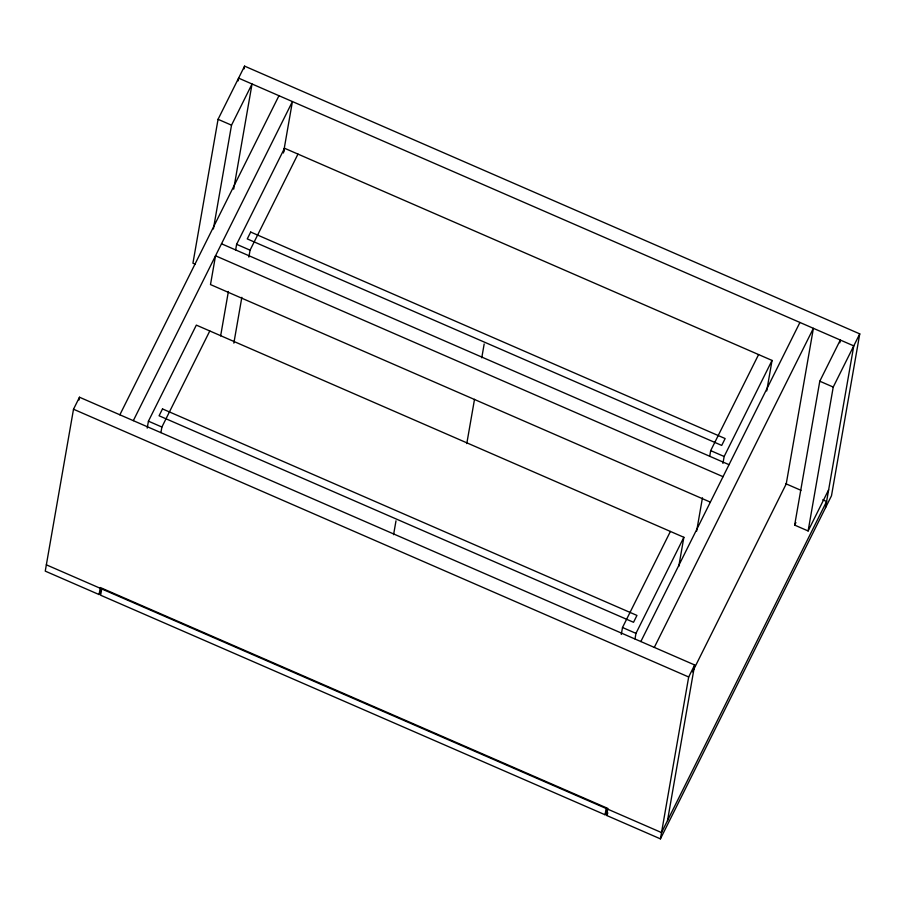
<?xml version="1.0" encoding="UTF-8"?>
<svg xmlns="http://www.w3.org/2000/svg" width="905" height="905" viewBox="0 0 905 905"><rect width="100%" height="100%" fill="white"/><g stroke="black" fill="none" stroke-linecap="round" stroke-linejoin="round"><path stroke-width="1.36" d="M667.517 820.564L694.667 664.971L79.493 397.227L73.509 409.23L45.25 571.123L99.075 594.551L101.598 589.494M79.007 399.999L79.493 397.227M99.075 594.551L100.308 587.537L607.821 808.425L606.599 815.439L660.424 838.867L831.491 495.77L859.75 333.877L244.576 66.133L218.06 119.313L192.935 263.208L195.39 264.271M101.711 588.917L100.613 595.219L605.06 814.772L607.572 809.749M147.221 428.11L148.431 421.176L196.34 325.11L683.863 537.298L678.773 566.44M160.92 432.579L161.893 427.036L209.79 330.959M238.106 80.907L238.592 78.135L853.766 345.891L825.507 507.773M213.399 228.942L231.522 125.173L252.043 83.995L233.682 189.156M244.09 68.893L244.576 66.133M220.639 335.879L228.388 291.478M235.651 249.859L236.624 244.305L284.521 148.239L772.044 360.428L766.716 390.949M233.852 343.131L241.839 297.338M248.864 257.099L250.074 250.165L297.971 154.088M283.446 152.968L292.417 101.564L133.329 420.655M284.034 151.011L284.521 148.239M393.573 534.674L395.994 520.839M466.788 443.586L474.514 399.309M481.765 357.803L484.175 343.968M621.294 634.45L622.504 627.504L670.401 531.439M634.993 638.919L635.966 633.364L683.863 537.298M605.06 814.772L606.158 808.47M696.646 531.122L702.45 497.818M709.724 456.188L710.685 450.633L758.594 354.568M722.937 463.428L724.147 456.493L772.044 360.428M660.424 838.867L688.682 676.985L694.667 664.971M828.641 489.786L808.12 530.964L794.658 525.104L819.783 381.209L840.304 340.031L839.817 342.803M808.12 530.964L833.234 387.057L859.75 333.877M119.867 414.795L278.955 95.715M640.842 641.543L799.93 322.463M654.304 647.403L813.391 328.323L786.23 483.904L692.54 671.827M606.599 815.439L607.855 812.916M794.658 525.104L795.902 522.604M218.06 119.313L231.522 125.173M819.783 381.209L833.234 387.057M236.624 244.305L250.074 250.165M710.685 450.633L724.147 456.493M785.585 483.632L800.97 490.318M822.758 499.809L826.604 501.483L661.521 832.577L46.347 564.822M221.51 243.784L729.023 464.672M723.038 476.686L215.526 255.798L210.492 284.577L710.244 502.083M148.431 421.176L161.893 427.036M622.504 627.504L635.966 633.364M73.509 409.23L688.682 676.985M162.504 408.924L159.076 415.78L633.534 622.289L636.95 615.423L162.504 408.924M250.685 232.053L247.257 238.909L721.715 445.418L725.143 438.552L250.685 232.053"/></g></svg>
